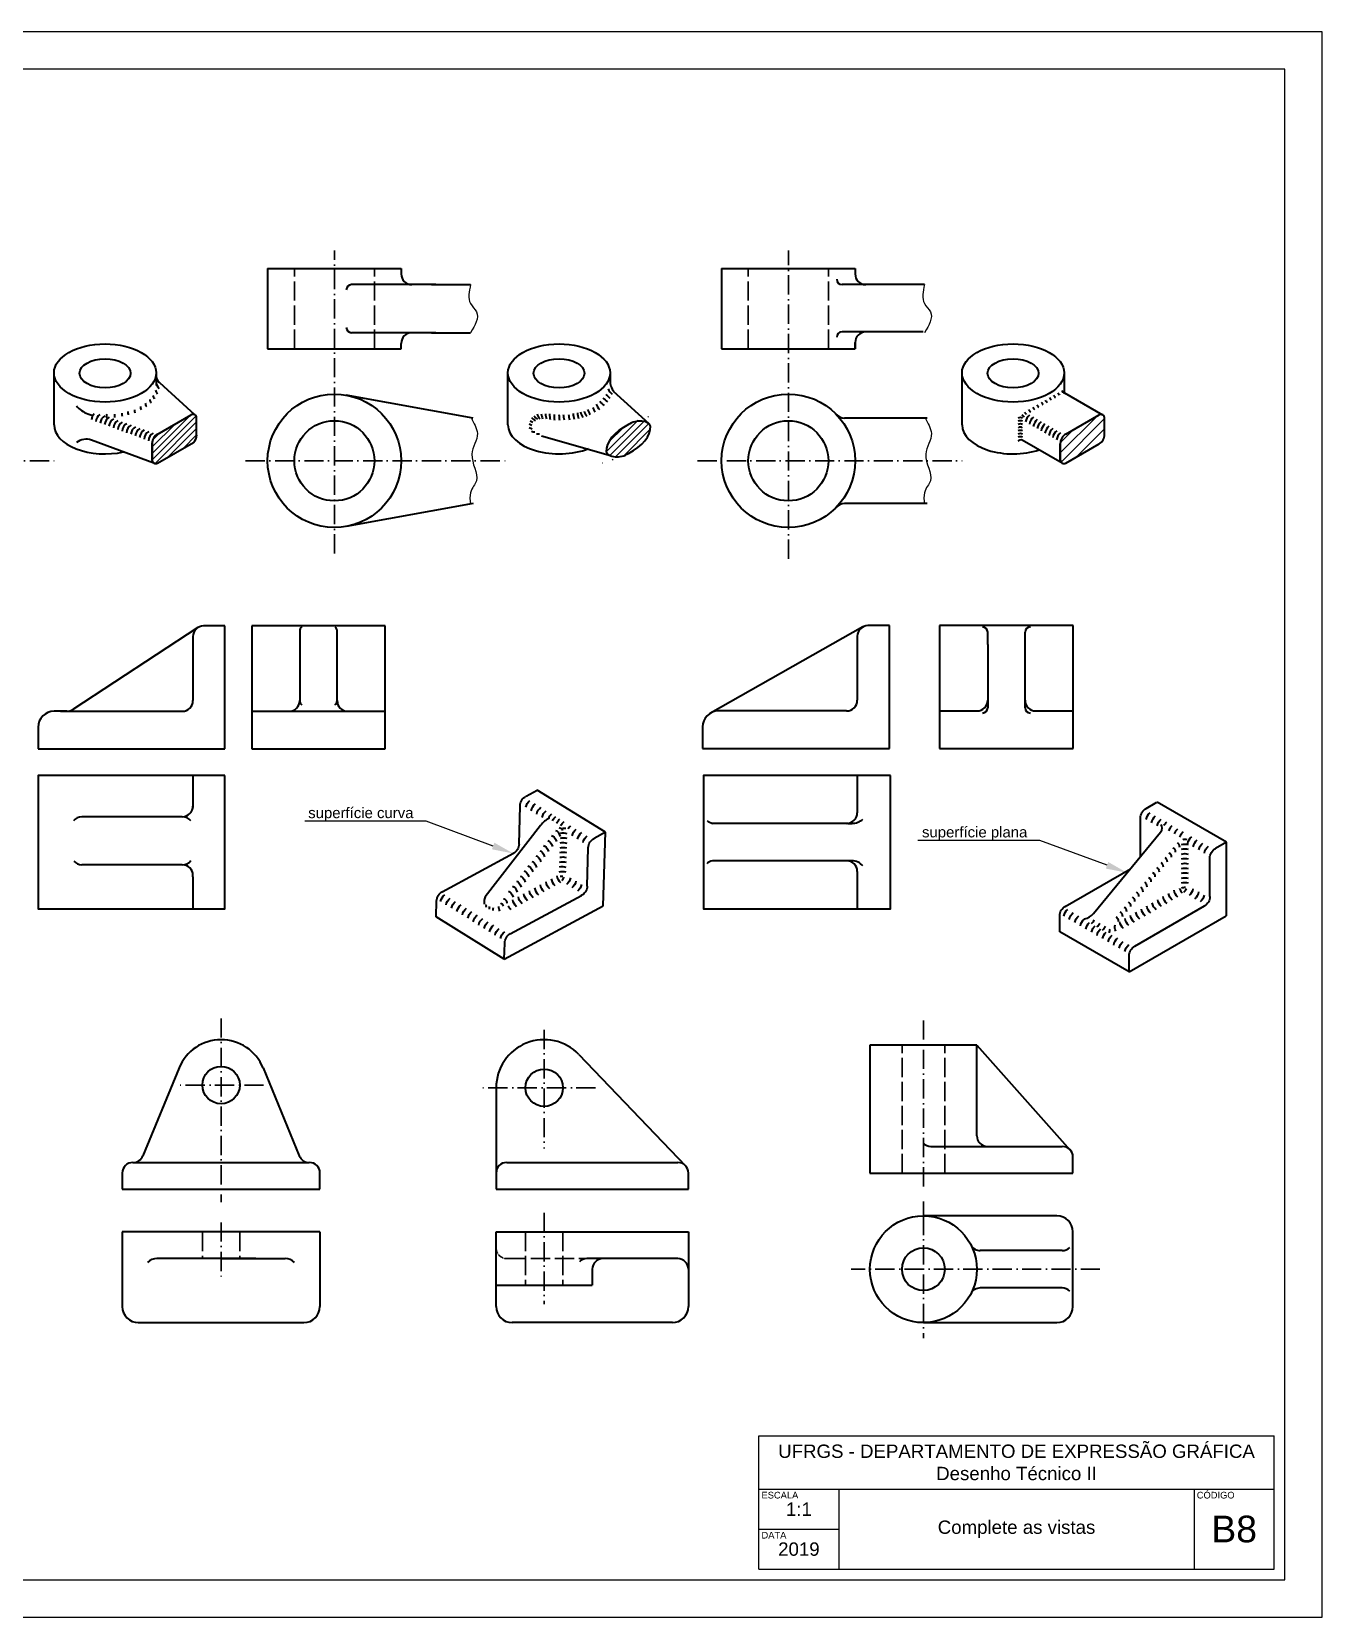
# Model space of a CAD drawing. Header units: millimetres. Extents: x -49 to 371, y 22 to 319.
# Drawn here: x 129.3 to 371, y 22.4 to 319.4 of the extents above; entities that cross this region are included whole.
import ezdxf
from ezdxf import colors
from ezdxf.entities.mleader import LeaderData, LeaderLine
from ezdxf.math import Vec2, Vec3

# ---------------------------------------------------------------- set-up
doc = ezdxf.new("R2010")
doc.units = ezdxf.units.MM
doc.header["$LTSCALE"] = 0.3
doc.linetypes.add('ACAD_ISO02W100', pattern=[15, 12, -3])
doc.linetypes.add('ACAD_ISO10W100', pattern=[18, 12, -3, 0, -3])
for name, color, linetype, lineweight in [('conc-terminal', 6, 'Continuous', 35), ('eixo', 5, 'ACAD_ISO10W100', 30), ('não visível', 10, 'ACAD_ISO02W100', 30), ('visivel', 7, 'Continuous', 35)]:
    doc.layers.add(name, color=color, linetype=linetype, lineweight=lineweight)
doc.layers.add('Folha-selo', color=94, linetype='Continuous')
doc.layers.add('hachuras', color=30, linetype='Continuous')

# ---------------------------------------------------------------- blocks, each defined once
blk = doc.blocks.new('perspectiva 2 folha b8')
at = {"layer": 'hachuras'}
h = blk.add_hatch(dxfattribs=at)
h.set_pattern_fill('ANSI31', color=256, scale=0.45, style=0)
edge = h.paths.add_edge_path()
edge.add_line((221.82, 155.37), (221.79, 155.37))
edge.add_ellipse((220.68, 155.37), major_axis=(1.11, 0.01), ratio=0.780065, start_angle=359.3671, end_angle=415.6576)
edge.add_ellipse((220.68, 155.37), major_axis=(1.11, 0.01), ratio=0.780065, start_angle=415.6576, end_angle=477.6766)
edge.add_line((220.15, 156.14), (209.54, 150))
edge.add_ellipse((210.42, 147.38), major_axis=(0, -2.82), ratio=0.875839, start_angle=560.9688, end_angle=623.924)
edge.add_line((207.97, 147.67), (207.97, 141.83))
edge.add_line((207.97, 141.83), (207.99, 141.82))
edge.add_ellipse((209.1, 141.82), major_axis=(-1.11, 0), ratio=0.780065, start_angle=359.3671, end_angle=360)
edge.add_ellipse((209.1, 141.82), major_axis=(-1.11, 0), ratio=0.780065, start_angle=360, end_angle=416.4052)
edge.add_ellipse((209.1, 141.82), major_axis=(-1.11, 0), ratio=0.780065, start_angle=416.4052, end_angle=477.7926)
edge.add_line((209.62, 141.05), (220.84, 147.53))
edge.add_ellipse((219.37, 149.79), major_axis=(0, 2.82), ratio=0.875839, start_angle=576.5612, end_angle=630.3418)
edge.add_line((221.83, 149.81), (221.82, 149.83))
edge.add_line((221.82, 149.83), (221.82, 155.37))
for p, q in [((177.32, 153.02), (177.32, 169.21)), ((209.16, 169.21), (209.16, 165.27)), ((221.3, 156.1), (209.16, 167.15)), ((187.89, 156.44), (189.42, 155.89)), ((209.54, 150), (220.15, 156.14)), ((221.79, 155.37), (221.82, 155.37)), ((221.82, 149.83), (221.82, 155.37)), ((221.82, 149.83), (221.83, 149.81)), ((208.48, 141.1), (189.03, 148.22)), ((207.97, 147.67), (207.97, 141.83)), ((207.97, 141.83), (207.97, 147.37)), ((209.62, 141.05), (220.84, 147.53)), ((207.97, 141.83), (207.99, 141.82))]:
    blk.add_line(p, q)
for centre, radius, start, end in [((212.16, 168.48), 3, 180, 227.6703), ((211.86, 164.71), 3, 196.1937, 221.8736), ((212.15, 166.58), 3, 180, 227.6703), ((190.81, 164.43), 8.5, 220.1192, 249.8999), ((207.28, 158.72), 3, 180, 200.1028), ((208.78, 160.13), 3, 185.8054, 208.3579), ((210.13, 161.51), 3, 191.7873, 212.593), ((211.06, 163.02), 3, 196.8749, 218.5515), ((200.61, 155.5), 6.9, 172.9191, 182.5079), ((203.05, 155.82), 6.9, 175.6194, 183.9734), ((205.36, 156.78), 6.9, 180.7313, 189.0818), ((203.36, 156.94), 3, 176.0091, 195.4857), ((205.38, 157.74), 3, 180, 197.9637), ((187.31, 143.52), 5, 69.8999, 126.8699)]:
    blk.add_arc(centre, radius, start, end)
for centre, major_axis in [((193.24, 169.21), (-15.92, 0)), ((193.24, 169.1), (-7.96, 0))]:
    blk.add_ellipse(centre, major_axis=major_axis, ratio=0.570161)
for centre, major_axis, ratio, start_param, end_param in [((191.46, 154.31), (0, -2.82), 0.875839, 10.157581, 10.902278), ((192.83, 153.81), (0, -2.82), 0.875839, 9.954875, 10.902697), ((194.2, 153.31), (0, -2.82), 0.875839, 9.868573, 10.903116), ((195.56, 152.81), (0, -2.82), 0.875839, 9.865391, 10.903535), ((196.93, 152.31), (0, -2.82), 0.875839, 9.862197, 10.903954), ((198.3, 151.81), (0, -2.82), 0.875839, 9.858993, 10.904373), ((199.66, 151.31), (0, -2.82), 0.875839, 9.855777, 10.904792), ((220.68, 155.37), (1.11, 0.01), 0.780065, 6.272139, 8.33703), ((193.24, 153.02), (-15.92, 0), 0.570161, 0, 1.94236), ((201.03, 150.81), (0, -2.82), 0.875839, 9.85255, 10.905211), ((202.39, 150.31), (0, -2.82), 0.875839, 9.849311, 10.90563), ((203.76, 149.81), (0, -2.82), 0.875839, 9.84606, 10.90605), ((205.13, 149.31), (0, -2.82), 0.875839, 9.842798, 10.906469), ((206.49, 148.81), (0, -2.82), 0.875839, 9.839523, 10.906888), ((207.86, 148.31), (0, -2.82), 0.875839, 9.836237, 10.907308), ((209.23, 147.81), (0, -2.82), 0.875839, 9.832937, 10.907727), ((210.42, 147.38), (0, -2.82), 0.875839, 9.790752, 10.889529), ((219.37, 149.79), (0, 2.82), 0.875839, 10.062892, 11.00154), ((209.1, 141.82), (-1.11, 0), 0.780065, 6.272139, 8.339054)]:
    blk.add_ellipse(centre, major_axis=major_axis, ratio=ratio, start_param=start_param, end_param=end_param)
blk = doc.blocks.new('perspectiva 3 folha b8')
at = {"layer": 'hachuras'}
h = blk.add_hatch(dxfattribs=at)
h.set_pattern_fill('ANSI31', color=256, scale=0.5, style=0)
h.set_pattern_definition([(45, (-150, 0), (-1.122532, 1.122532), [])])
edge = h.paths.add_edge_path()
edge.add_ellipse((86.32, 144.6), major_axis=(-28.35, 0), ratio=0.458046, start_angle=319.0816, end_angle=360)
edge.add_ellipse((62.15, 145.7), major_axis=(4.22, 0.98), ratio=0.596715, start_angle=182.8013, end_angle=302.0859)
edge.add_ellipse((43.47, 152.6), major_axis=(28.35, 0), ratio=0.458046, start_angle=319.0816, end_angle=360)
edge.add_ellipse((67.63, 151.49), major_axis=(4.22, 0.98), ratio=0.596715, start_angle=2.8013, end_angle=122.0859)
for p, q in [((27.32, 153.02), (27.32, 169.21)), ((59.16, 169.21), (59.16, 166.9)), ((71.37, 153.31), (60.29, 163.4)), ((59.31, 143.34), (37.82, 149.48))]:
    blk.add_line(p, q)
for centre, radius, start, end in [((63.63, 166.85), 5.72, 207.0909, 228.8363), ((64.9, 166.79), 5.72, 178.9952, 216.2871), ((59.07, 160.56), 5.72, 201.7016, 217.894), ((60.14, 161.59), 5.72, 201.2254, 222.1506), ((60.46, 163.87), 5.72, 217.664, 236.7811), ((61.39, 165.06), 5.72, 219.239, 237.688), ((62.61, 165.87), 5.72, 214.9815, 232.5199), ((37.28, 159.11), 5.72, 237.5705, 247.4099), ((38.68, 159.33), 5.72, 225.2578, 240.4369), ((39.76, 159.48), 5.72, 220.2578, 235.4369), ((41.78, 158.34), 5.72, 199.8381, 217.2007), ((43.41, 156.98), 5.72, 184.9558, 201.5496), ((44.68, 156.95), 5.72, 184.9558, 201.5496), ((52.41, 156.52), 12.11, 180.5655, 188.8237), ((53.79, 156.35), 12.11, 180.5655, 188.8237), ((55.34, 156.32), 12.11, 180.5655, 188.8237), ((50.3, 156.38), 5.72, 181.5399, 198.2521), ((51.96, 156.41), 5.72, 181.5399, 198.2521), ((53.35, 156.76), 5.72, 182.1513, 200.2604), ((54.7, 156.97), 5.72, 182.1513, 200.2604), ((55.54, 158.28), 5.72, 192.5428, 211.8084), ((56.44, 159.19), 5.72, 200.0013, 217.2355), ((57.54, 159.71), 5.72, 200.0013, 217.2355), ((36.52, 158.37), 5.72, 242.5705, 252.4099), ((36.6, 157.26), 5.72, 242.5705, 252.4099), ((36.4, 156.46), 5.72, 252.5705, 262.4099), ((36.95, 155.91), 5.72, 262.5705, 272.4099)]:
    blk.add_arc(centre, radius, start, end)
for centre, major_axis in [((43.24, 169.21), (-15.92, 0)), ((43.24, 169.1), (-7.96, 0))]:
    blk.add_ellipse(centre, major_axis=major_axis, ratio=0.570161)
for centre, major_axis, ratio, start_param, end_param in [((67.63, 151.49), (4.22, 0.98), 0.596715, 0.048891, 2.130801), ((43.24, 153.02), (-15.92, 0), 0.570161, 0, 2.184466), ((86.32, 144.6), (-28.35, 0), 0.458046, 5.569024, 6.283185), ((43.47, 152.6), (28.35, 0), 0.458046, 5.569024, 6.283185), ((62.15, 145.7), (4.22, 0.98), 0.596715, 3.190484, 5.272393)]:
    blk.add_ellipse(centre, major_axis=major_axis, ratio=ratio, start_param=start_param, end_param=end_param)
blk = doc.blocks.new('perspectiva 4 folha b8')
at = {"layer": 'hachuras'}
h = blk.add_hatch(dxfattribs=at)
h.set_pattern_fill('ANSI31', color=256, scale=0.7, style=0)
h.set_pattern_definition([(45, (-100, 0), (-1.571545, 1.571545), [])])
edge = h.paths.add_edge_path()
edge.add_ellipse((118.57, 150.1), major_axis=(-0.19, -3.4), ratio=0.955126, start_angle=31.1115, end_angle=92.982)
edge.add_line((121.82, 150.1), (121.82, 155.08))
edge.add_ellipse((120.67, 155.07), major_axis=(-0.44, 1.1), ratio=0.96566, start_angle=249.5698, end_angle=306.9163)
edge.add_line((121.26, 156.07), (121.18, 156.12))
edge.add_ellipse((120.67, 155.07), major_axis=(-0.44, 1.1), ratio=0.96566, start_angle=311.6746, end_angle=368.0193)
edge.add_line((120.09, 156.1), (109.7, 150.1))
edge.add_ellipse((111.22, 147.1), major_axis=(0.19, 3.4), ratio=0.955126, start_angle=31.1115, end_angle=92.982)
edge.add_line((107.97, 147.1), (107.97, 142.1))
edge.add_ellipse((109.12, 142.1), major_axis=(0.17, 1.15), ratio=0.989699, start_angle=98.1451, end_angle=217.1619)
edge.add_line((109.67, 141.08), (109.7, 141.1))
edge.add_line((109.7, 141.1), (120.09, 147.1))
for p, q in [((77.32, 153.02), (77.32, 169.21)), ((109.16, 169.21), (109.16, 163.05)), ((121.26, 156.07), (109.37, 162.93)), ((109.7, 150.1), (120.09, 156.1)), ((121.82, 149.92), (121.82, 155.1)), ((121.82, 149.92), (121.82, 150.1)), ((108.54, 141.09), (96.09, 148.28)), ((107.97, 142.1), (107.97, 147.1)), ((107.97, 147.1), (107.97, 142.1)), ((109.67, 141.08), (120.09, 147.1)), ((109.67, 141.08), (109.7, 141.1))]:
    blk.add_line(p, q)
for centre, major_axis in [((93.24, 169.21), (-15.92, 0)), ((93.24, 169.1), (-7.96, 0))]:
    blk.add_ellipse(centre, major_axis=major_axis, ratio=0.570161)
for centre, major_axis, ratio, start_param, end_param in [((111.25, 165.49), (2.57, 2.11), 0.624805, 2.934433, 3.532262), ((102.15, 160.24), (0, -3.38), 0.96031, 5.25058, 5.532082), ((103.45, 160.99), (0, -3.38), 0.96031, 5.25058, 5.532082), ((104.83, 161.79), (0, -3.38), 0.96031, 5.25058, 5.532082), ((106.05, 162.49), (0, -3.38), 0.96031, 5.25058, 5.532082), ((107.35, 163.24), (0, -3.38), 0.96031, 5.25058, 5.532082), ((108.65, 163.99), (0, -3.38), 0.96031, 5.25058, 5.532082), ((109.95, 164.74), (0, -3.38), 0.96031, 5.25058, 5.532082), ((95.52, 151.52), (0, -3.77), 0.629635, 2.842128, 3.441058), ((95.52, 150.52), (0, -3.77), 0.629635, 2.842128, 3.441058), ((98.43, 158.38), (0.59, -3.33), 0.96031, 5.25058, 5.532082), ((99.55, 158.74), (0, -3.38), 0.96031, 5.25058, 5.532082), ((100.35, 153.39), (0.19, 3.4), 0.955126, 0.711514, 1.464466), ((100.85, 159.49), (0, -3.38), 0.96031, 5.25058, 5.532082), ((101.56, 152.69), (0.19, 3.4), 0.955126, 0.711514, 1.464466), ((102.77, 151.99), (0.19, 3.4), 0.955126, 0.711514, 1.464466), ((103.98, 151.29), (0.19, 3.4), 0.955126, 0.711514, 1.464466), ((120.67, 155.07), (-0.44, 1.1), 0.96566, 4.345822, 6.423149), ((93.24, 153.02), (-15.92, 0), 0.570161, 0, 2.108025), ((95.49, 148.52), (0, -3.77), 0.629635, 2.842128, 3.441058), ((95.49, 147.52), (0, -3.77), 0.629635, 2.842128, 3.441058), ((95.52, 149.52), (0, -3.77), 0.629635, 2.842128, 3.441058), ((95.52, 146.52), (0, -3.77), 0.629635, 2.842128, 3.441058), ((95.52, 145.52), (0, -3.77), 0.629635, 2.842128, 3.441058), ((105.17, 150.6), (0.19, 3.4), 0.955126, 0.711514, 1.464466), ((106.41, 149.89), (0.19, 3.4), 0.955126, 0.711514, 1.464466), ((107.62, 149.19), (0.19, 3.4), 0.955126, 0.711514, 1.464466), ((108.83, 148.49), (0.19, 3.4), 0.955126, 0.711514, 1.464466), ((110.02, 147.8), (0.19, 3.4), 0.955126, 0.711514, 1.464466), ((111.22, 147.1), (0.19, 3.4), 0.955126, 0.542999, 1.622842), ((118.57, 150.1), (-0.19, -3.4), 0.955126, 0.542999, 1.622842), ((96.35, 144.62), (0.98, -3.64), 0.629635, 2.842128, 3.441058), ((109.12, 142.1), (0.17, 1.15), 0.989699, 1.712954, 3.817375)]:
    blk.add_ellipse(centre, major_axis=major_axis, ratio=ratio, start_param=start_param, end_param=end_param)

msp = doc.modelspace()

# ---------------------------------------------------------------- linework, layer by layer
at = {"layer": 'conc-terminal'}
for centre, radius, start, end in [((200.5, 274), 2, 180, 270), ((189.22, 271), 1, 90, 180), ((189.22, 264), 1, 180, 270), ((200.5, 261), 2, 90, 180), ((285.91, 206.14), 2, 90, 180), ((180.51, 207.08), 1, 126.8813, 180), ((185.51, 207.08), 1, 0, 50.6265), ((307.32, 206.88), 1, 0, 90), ((316.32, 206.88), 1, 90, 180), ((177.51, 194.08), 2, 270, 360), ((180.51, 194.08), 1, 180, 230.6265), ((185.51, 194.08), 1, 306.8813, 0), ((188.51, 194.08), 2, 180, 270), ((281.91, 194.14), 2, 270, 0), ((306.32, 194.14), 2, 270, 0), ((317.32, 194.14), 2, 180, 270), ((257.91, 189.14), 3, 90, 180), ((307.32, 192.75), 1, 270, 0), ((138.7, 170.33), 2, 90, 141.3204), ((157.51, 174.33), 2, 270, 0), ((157.51, 170.33), 2, 37.17, 90), ((281.91, 173.08), 2, 270, 0), ((257.25, 173.03), 2.01, 223.6529, 256.9668), ((282.83, 174.36), 3.28, 271.6493, 310.2271), ((138.71, 165.33), 2, 220.2796, 270), ((157.51, 165.33), 2, 270, 322.6696), ((256.98, 162.58), 1.51, 97.0043, 141.6145), ((281.91, 162.08), 2, 0, 90), ((282.8, 161.09), 2.99, 43.4165, 87.6472), ((157.51, 161.33), 2, 0, 90)]:
    msp.add_arc(centre, radius, start, end, dxfattribs=at)
at = {"layer": 'conc-terminal', "color": 6}
msp.add_arc((316.32, 192.75), 1, 180, 270, dxfattribs=at)
at = {"layer": 'eixo'}
for p, q in [((186, 221.65), (186, 278.42)), ((271, 220.66), (271, 278.42)), ((79.47, 239), (133.53, 239)), ((169.38, 239), (218.53, 239)), ((253.99, 239), (303.53, 239)), ((164.78, 134.55), (164.78, 100.14)), ((296.28, 103.08), (296.28, 134.5)), ((225.28, 132.4), (225.28, 110.2)), ((172.74, 122.07), (156.61, 122.07)), ((234.89, 121.57), (213.1, 121.57)), ((225.28, 98.13), (225.28, 81.03)), ((296.28, 97.57), (296.28, 100.28)), ((164.78, 96.34), (164.78, 85.61)), ((296.28, 97.57), (296.28, 74.63)), ((329.35, 87.57), (282.76, 87.57))]:
    msp.add_line(p, q, dxfattribs=at)
at = {"layer": 'Folha-selo'}
for p, q in [((370.97, 319.38), (-49.03, 319.38)), ((370.97, 22.38), (370.97, 319.38)), ((363.97, 312.38), (-24.03, 312.38)), ((363.97, 29.38), (363.97, 312.38)), ((265.47, 56.38), (361.97, 56.38)), ((265.47, 31.38), (265.47, 56.38)), ((361.97, 31.38), (361.97, 56.38)), ((265.47, 46.38), (361.97, 46.38)), ((280.47, 46.38), (280.47, 31.38)), ((346.97, 46.38), (346.97, 31.38)), ((265.47, 38.88), (280.47, 38.88)), ((265.47, 31.38), (361.97, 31.38)), ((-24.03, 29.38), (363.97, 29.38)), ((-49.03, 22.38), (370.97, 22.38))]:
    msp.add_line(p, q, dxfattribs=at)
at = {"layer": 'não visível'}
for p, q in [((178.5, 260), (178.5, 275)), ((193.5, 260), (193.5, 275)), ((263.5, 260), (263.5, 275)), ((278.5, 260), (278.5, 275)), ((292.28, 105.57), (292.28, 129.57)), ((300.28, 105.57), (300.28, 129.57)), ((161.28, 94.57), (161.28, 89.57)), ((168.28, 94.57), (168.28, 89.57)), ((221.78, 94.57), (221.78, 84.57)), ((228.78, 94.57), (228.78, 84.57)), ((218.28, 89.57), (233.28, 89.57))]:
    msp.add_line(p, q, dxfattribs=at)
at = {"layer": 'não visível', "ltscale": 0.3}
msp.add_arc((218.28, 91.57), 2, 180, 270, dxfattribs=at)
at = {"layer": 'visivel'}
for p, q in [((173.5, 275), (198.5, 275)), ((173.5, 275), (173.5, 260)), ((198.5, 275), (198.5, 274)), ((258.5, 275), (283.5, 275)), ((258.5, 275), (258.5, 260)), ((283.5, 275), (283.5, 274)), ((205, 272), (189.22, 272)), ((198.5, 272), (198.5, 272)), ((204.16, 272), (211.5, 272)), ((285.5, 272), (281.05, 272)), ((287.93, 272), (285.5, 272)), ((296.5, 272), (287.93, 272)), ((205, 263), (189.22, 263)), ((198.5, 263), (198.5, 263)), ((204.16, 263), (211.5, 263)), ((286.74, 263.15), (281.05, 263.15)), ((287.99, 263.15), (285.5, 263.15)), ((296.26, 263.15), (287.99, 263.15)), ((173.5, 260), (198.5, 260)), ((198.5, 260), (198.5, 261)), ((258.5, 260), (283.5, 260)), ((283.5, 260), (283.5, 261.15)), ((283.5, 261.15), (283.5, 260)), ((212, 247), (188.22, 251.3)), ((297, 247), (281.5, 247)), ((212, 231), (188.22, 226.7)), ((297, 231), (281.5, 231)), ((165.51, 208.08), (161.51, 208.08)), ((165.51, 185.08), (165.51, 208.08)), ((170.51, 208.08), (170.51, 185.08)), ((195.51, 208.08), (170.51, 208.08)), ((195.51, 185.08), (195.51, 208.08)), ((289.91, 208.14), (285.91, 208.14)), ((289.91, 185.14), (289.91, 208.14)), ((299.32, 208.14), (299.32, 185.14)), ((324.32, 208.14), (299.32, 208.14)), ((324.32, 185.14), (324.32, 208.14)), ((160.41, 207.75), (137.01, 192.41)), ((159.51, 206.08), (159.51, 194.08)), ((179.51, 207.08), (179.51, 194.08)), ((186.51, 194.08), (186.51, 207.08)), ((284.92, 207.88), (256.44, 191.75)), ((283.91, 206.14), (283.91, 194.14)), ((308.32, 204.57), (308.32, 206.88)), ((315.32, 204.57), (315.32, 206.88)), ((308.32, 204.57), (308.32, 194.14)), ((315.32, 192.75), (315.32, 204.57)), ((308.32, 194.14), (308.32, 193.14)), ((308.32, 193.14), (308.32, 192.75)), ((135.91, 192.08), (133.51, 192.08)), ((134.71, 192.08), (157.51, 192.08)), ((170.51, 192.08), (195.51, 192.08)), ((281.91, 192.14), (257.91, 192.14)), ((299.32, 192.14), (306.32, 192.14)), ((315.32, 192.14), (315.33, 192.14)), ((317.32, 192.14), (324.32, 192.14)), ((130.51, 189.08), (130.51, 185.08)), ((254.91, 189.14), (254.91, 185.14)), ((130.51, 185.08), (165.51, 185.08)), ((170.51, 185.08), (195.51, 185.08)), ((254.91, 185.14), (289.91, 185.14)), ((299.32, 185.14), (324.32, 185.14)), ((159.51, 180.08), (159.51, 174.08)), ((283.91, 180.08), (283.91, 173.08)), ((221.88, 176.16), (223.97, 177.3)), ((236.75, 169.41), (223.97, 177.3)), ((157.51, 172.33), (138.7, 172.33)), ((220.57, 167.22), (220.79, 174.39)), ((337.97, 173.88), (340.02, 175.07)), ((353.03, 167.57), (340.04, 175.07)), ((224.58, 170.69), (214.25, 157.31)), ((236.75, 169.41), (234.64, 168.27)), ((236.32, 155.62), (236.75, 169.41)), ((282.14, 171.08), (256.79, 171.08)), ((282.14, 171.08), (282.92, 171.08)), ((328.13, 154.21), (340.7, 169.47)), ((336.93, 164.89), (336.93, 172.07)), ((342.4, 170.11), (342.17, 169.71)), ((343.44, 169.51), (343.21, 169.11)), ((233.33, 159.33), (233.54, 166.5)), ((344.48, 168.91), (344.25, 168.51)), ((353.03, 167.57), (350.96, 166.37)), ((353.01, 153.77), (353.01, 167.57)), ((206.16, 158.29), (219.54, 165.49)), ((282.92, 164.08), (256.79, 164.08)), ((349.92, 157.39), (349.92, 164.57)), ((157.51, 163.33), (138.71, 163.33)), ((159.51, 161.08), (159.51, 161.33)), ((159.51, 161.08), (159.51, 155.08)), ((283.91, 162.08), (283.91, 155.08)), ((322.8, 155.53), (335.04, 162.6)), ((218.92, 150.4), (232.24, 157.56)), ((205.04, 153.56), (205.13, 156.56)), ((217.8, 145.67), (236.3, 155.62)), ((335.85, 148.07), (348.94, 155.63)), ((348.94, 155.63), (348.88, 155.59)), ((217.8, 145.67), (205.04, 153.56)), ((321.82, 150.77), (321.82, 153.77)), ((334.81, 143.27), (352.99, 153.77)), ((217.8, 145.67), (217.89, 148.67)), ((217.8, 145.67), (217.89, 148.67)), ((334.81, 143.27), (321.82, 150.77)), ((334.81, 143.27), (334.81, 146.27)), ((334.81, 143.27), (334.81, 146.27)), ((231.78, 127.8), (251.72, 106.96)), ((306.28, 129.57), (286.28, 129.57)), ((286.28, 129.57), (286.28, 105.57)), ((306.28, 112.57), (306.28, 129.57)), ((306.28, 129.57), (323.77, 109.9)), ((156.92, 125.31), (150.13, 108.81)), ((172.64, 125.31), (179.43, 108.81)), ((216.28, 121.57), (216.28, 102.57)), ((297.69, 110.57), (322.28, 110.57)), ((148.28, 107.57), (181.28, 107.57)), ((218.28, 107.57), (250.28, 107.57)), ((324.28, 105.57), (324.28, 108.57)), ((146.28, 105.57), (146.28, 102.57)), ((183.28, 102.57), (183.28, 105.57)), ((252.28, 102.57), (252.28, 105.57)), ((286.28, 105.57), (324.28, 105.57)), ((146.28, 102.57), (183.28, 102.57)), ((216.28, 102.57), (252.28, 102.57)), ((321.28, 97.57), (296.28, 97.57)), ((146.28, 94.57), (146.28, 80.57)), ((183.28, 94.57), (146.28, 94.57)), ((183.28, 94.57), (183.28, 80.57)), ((216.28, 94.57), (252.28, 94.57)), ((216.28, 80.57), (216.28, 94.57)), ((252.28, 94.57), (252.28, 80.57)), ((324.28, 80.57), (324.28, 94.57)), ((164.78, 89.57), (152.78, 89.57)), ((171.28, 89.57), (158.28, 89.57)), ((164.78, 89.57), (176.78, 89.57)), ((250.28, 89.57), (233.28, 89.57)), ((322.28, 91.07), (306.94, 91.07)), ((234.28, 87.57), (234.28, 84.57)), ((216.28, 84.57), (234.28, 84.57)), ((322.28, 84.07), (306.94, 84.07)), ((149.28, 77.57), (180.28, 77.57)), ((249.28, 77.57), (219.28, 77.57)), ((296.28, 77.57), (321.28, 77.57))]:
    msp.add_line(p, q, dxfattribs=at)
for points in [[(165.51, 180.08), (130.51, 180.08), (130.51, 155.08), (165.51, 155.08)], [(290.14, 180.08), (255.14, 180.08), (255.14, 155.08), (290.14, 155.08)]]:
    msp.add_lwpolyline(points, close=True, dxfattribs=at)
for centre, radius in [((186, 239), 12.5), ((271, 239), 12.5), ((186, 239), 7.5), ((271, 239), 7.5), ((164.78, 122.07), 3.5), ((225.28, 121.57), 3.5), ((296.28, 87.57), 10), ((296.28, 87.57), 4)]:
    msp.add_circle(centre, radius, dxfattribs=at)
for centre, radius, start, end in [((285.5, 274), 2, 180, 270), ((281.05, 273), 1, 180, 270), ((281.05, 262.15), 1, 90, 180), ((285.5, 261.15), 2, 90, 180), ((281.5, 249), 2, 223.6028, 270), ((281.5, 229), 2, 90, 136.3972), ((161.51, 206.08), 2, 90, 180), ((157.51, 194.08), 2, 270, 0), ((133.51, 189.08), 3, 90, 180), ((135.91, 194.08), 2, 270, 303.2514), ((228.38, 167.76), 4.8, 115.9094, 142.3331), ((339.78, 170.23), 1.2, 320.5113, 33.6615), ((216.46, 156.25), 2.45, 154.4195, 187.0576), ((217.78, 156.09), 0.6, 8.6077, 27.2347), ((325.81, 156.12), 3, 282.6318, 320.5113), ((326.26, 154), 2.25, 311.1328, 333.8924), ((327.3, 153.4), 2.25, 311.1328, 333.8924), ((328.34, 152.8), 2.25, 311.1328, 333.8924), ((333.33, 150.61), 2.25, 162.1791, 181.4131), ((164.78, 122.07), 8.5, 22.3731, 157.6269), ((225.28, 121.57), 9, 43.7399, 180), ((297.69, 112.57), 2, 225, 270), ((308.28, 112.57), 2, 180, 270), ((322.28, 108.57), 2, 0, 90), ((148.28, 105.57), 2, 90, 180), ((148.28, 109.57), 2, 270, 337.6269), ((181.28, 109.57), 2, 202.3731, 270), ((181.28, 105.57), 2, 0, 90), ((218.28, 105.57), 2, 90, 180), ((250.28, 105.57), 2, 0, 90), ((321.28, 94.57), 3, 0, 90), ((306.94, 93.07), 2, 207.2796, 270), ((152.78, 87.07), 2.5, 90, 135), ((176.78, 87.07), 2.5, 45, 90), ((233.28, 87.57), 2, 90, 135), ((236.28, 87.57), 2, 90, 180), ((250.28, 87.57), 2, 0, 90), ((322.28, 93.07), 2, 270, 315), ((306.94, 82.07), 2, 90, 152.7204), ((322.28, 82.07), 2, 45, 90), ((149.28, 80.57), 3, 180, 270), ((180.28, 80.57), 3, 270, 0), ((219.28, 80.57), 3, 180, 270), ((249.28, 80.57), 3, 270, 0), ((321.28, 80.57), 3, 270, 0)]:
    msp.add_arc(centre, radius, start, end, dxfattribs=at)
at = {"layer": 'visivel', "extrusion": (0, 0, -1)}
for centre, major_axis, ratio, start_param, end_param in [((222.73, 174.33), (0.09, 2.04), 0.957312, 4.699732, 5.78341), ((223.76, 173.7), (0.09, 2.04), 0.957312, 4.863895, 5.614198), ((224.78, 173.07), (0.09, 2.04), 0.957312, 4.864838, 5.614198), ((225.8, 172.44), (0.09, 2.04), 0.957312, 4.865782, 5.614198), ((226.82, 171.81), (0.09, 2.04), 0.957312, 4.866725, 5.614198), ((227.84, 171.18), (0.09, 2.04), 0.957312, 5.111145, 5.614198), ((228.6, 170.71), (0.09, 2.04), 0.957312, 5.111145, 5.614198), ((338.88, 172.07), (0.13, 2.05), 0.948012, 4.651934, 5.729985), ((339.92, 171.47), (0.03, 2.04), 0.957312, 4.863895, 5.614198), ((340.95, 170.87), (0.03, 2.04), 0.957312, 4.864838, 5.614198), ((227.26, 165.24), (-0.14, -4.5), 0.314561, 3.141593, 3.852417), ((229.37, 170.23), (0.09, 2.04), 0.957312, 5.111145, 5.614198), ((227.92, 165.81), (-0.14, -4.5), 0.314561, 3.141593, 3.626998), ((228.91, 168.45), (1.45, -0.04), 0.584241, 4.279879, 5.144899), ((230.14, 169.76), (0.09, 2.04), 0.957312, 5.111145, 5.614198), ((228.94, 169.35), (1.45, -0.04), 0.584241, 4.529941, 4.963082), ((231.41, 168.97), (0.09, 2.04), 0.957312, 5.223518, 5.614198), ((232.43, 168.34), (0.09, 2.04), 0.957312, 4.871906, 5.614198), ((233.45, 167.71), (0.09, 2.04), 0.957312, 4.872847, 5.614198), ((341.99, 170.27), (0.03, 2.04), 0.957312, 4.865782, 5.614198), ((343.03, 169.67), (0.03, 2.04), 0.957312, 5.233571, 5.614198), ((344.07, 169.07), (0.03, 2.04), 0.957312, 5.236243, 5.614198), ((345.11, 168.47), (0.03, 2.04), 0.957312, 5.236243, 5.614198), ((346.15, 167.87), (0.03, 2.04), 0.957312, 5.236243, 5.614198), ((218.62, 167.28), (0.07, 2.03), 0.957732, 1.566913, 2.651395), ((225.03, 162.42), (-0.14, -4.5), 0.314561, 3.141593, 3.852417), ((225.8, 163.35), (-0.14, -4.5), 0.314561, 3.141593, 3.852417), ((226.53, 164.3), (-0.14, -4.5), 0.314561, 3.141593, 3.852417), ((228.83, 165.75), (1.45, -0.04), 0.584241, 4.279879, 5.144899), ((228.86, 166.65), (1.45, -0.04), 0.584241, 4.279879, 5.144899), ((228.89, 167.55), (1.45, -0.04), 0.584241, 4.279879, 5.144899), ((234.47, 167.08), (0.09, 2.04), 0.957312, 4.873788, 5.614198), ((235.49, 166.45), (0.09, 2.04), 0.957312, 4.699732, 5.78341), ((342.08, 164.69), (-1.04, -1.79), 0.500422, 3.025572, 3.853456), ((342.84, 165.61), (-1.04, -1.79), 0.500422, 3.025572, 3.853456), ((345.23, 166.37), (1.45, 0), 0.584241, 4.279879, 5.144899), ((345.23, 165.47), (1.45, 0), 0.584241, 4.279879, 5.144899), ((345.23, 167.27), (1.45, 0), 0.584241, 4.453972, 4.95888), ((347.71, 166.97), (0.03, 2.04), 0.957312, 4.870965, 5.614198), ((348.75, 166.37), (0.03, 2.04), 0.957312, 4.871906, 5.614198), ((349.79, 165.77), (0.03, 2.04), 0.957312, 4.872847, 5.614198), ((350.83, 165.17), (0.03, 2.04), 0.957312, 4.873788, 5.614198), ((351.87, 164.57), (0.03, 2.04), 0.957312, 4.699732, 5.78341), ((222.8, 159.47), (-0.14, -4.5), 0.314561, 3.141593, 3.852417), ((223.6, 160.5), (-0.14, -4.5), 0.314561, 3.141593, 3.852417), ((224.3, 161.47), (-0.14, -4.5), 0.314561, 3.141593, 3.852417), ((228.75, 163.05), (1.45, -0.04), 0.584241, 4.279879, 5.144899), ((228.78, 163.95), (1.45, -0.04), 0.584241, 4.279879, 5.144899), ((228.81, 164.85), (1.45, -0.04), 0.584241, 4.279879, 5.144899), ((339.79, 161.91), (-1.04, -1.79), 0.500422, 3.025572, 3.853456), ((340.55, 162.84), (-1.04, -1.79), 0.500422, 3.025572, 3.853456), ((341.32, 163.76), (-1.04, -1.79), 0.500422, 3.025572, 3.853456), ((345.23, 164.57), (1.45, 0), 0.584241, 4.279879, 5.144899), ((345.23, 163.67), (1.45, 0), 0.584241, 4.279879, 5.144899), ((345.23, 162.77), (1.45, 0), 0.584241, 4.279879, 5.144899), ((220.66, 156.7), (-0.14, -4.5), 0.314561, 3.141593, 3.852417), ((221.37, 157.67), (-0.14, -4.5), 0.314561, 3.141593, 3.852417), ((222.1, 158.62), (-0.14, -4.5), 0.314561, 3.141593, 3.852417), ((228.6, 160.97), (0.14, 2.03), 0.959432, 3.756699, 4.510715), ((229.64, 161.54), (0.14, 2.03), 0.959432, 3.756699, 4.510715), ((228.7, 161.25), (1.45, -0.04), 0.584241, 4.279879, 5.144899), ((228.73, 162.15), (1.45, -0.04), 0.584241, 4.279879, 5.144899), ((228.67, 160.35), (1.45, -0.04), 0.584241, 4.40886, 4.775544), ((227.27, 161.9), (0.07, 2.03), 0.957732, 2.01187, 2.392156), ((228.29, 161.27), (0.07, 2.03), 0.957732, 1.728829, 2.476715), ((337.5, 159.13), (-1.04, -1.79), 0.500422, 3.025572, 3.853456), ((338.26, 160.06), (-1.04, -1.79), 0.500422, 3.025572, 3.853456), ((339.03, 160.98), (-1.04, -1.79), 0.500422, 3.025572, 3.853456), ((345.23, 161.87), (1.45, 0), 0.584241, 4.279879, 5.144899), ((345.23, 160.97), (1.45, 0), 0.584241, 4.279879, 5.144899), ((345.23, 160.07), (1.45, 0), 0.584241, 4.279879, 5.144899), ((207.08, 156.5), (0.09, 2.04), 0.957312, 4.699732, 5.78341), ((207.8, 156.05), (0.09, 2.04), 0.957312, 4.874288, 5.614198), ((218.43, 153.87), (-0.14, -4.5), 0.314561, 3.141593, 3.852417), ((219.2, 154.8), (-0.14, -4.5), 0.314561, 3.141593, 3.852417), ((219.93, 155.75), (-0.14, -4.5), 0.314561, 3.141593, 3.852417), ((223.41, 158.18), (0.14, 2.03), 0.959432, 3.756699, 4.510715), ((224.45, 158.74), (0.14, 2.03), 0.959432, 3.756699, 4.510715), ((225.49, 159.29), (0.14, 2.03), 0.959432, 3.756699, 4.510715), ((226.52, 159.85), (0.14, 2.03), 0.959432, 3.756699, 4.510715), ((227.56, 160.41), (0.14, 2.03), 0.959432, 3.756699, 4.510715), ((229.31, 160.64), (0.07, 2.03), 0.957732, 1.726392, 2.474213), ((230.34, 160.01), (0.07, 2.03), 0.957732, 1.723952, 2.471714), ((231.38, 159.39), (0.07, 2.03), 0.957732, 1.566913, 2.651395), ((335.21, 156.35), (-1.04, -1.79), 0.500422, 3.025572, 3.853456), ((335.98, 157.28), (-1.04, -1.79), 0.500422, 3.025572, 3.853456), ((336.74, 158.21), (-1.04, -1.79), 0.500422, 3.025572, 3.853456), ((344.12, 158.29), (0.08, 2.03), 0.959432, 3.756699, 4.510715), ((345.14, 158.88), (0.08, 2.03), 0.959432, 3.756699, 4.510715), ((346.16, 159.48), (0.08, 2.03), 0.959432, 3.87894, 4.392267), ((345.23, 159.17), (1.45, 0), 0.584241, 4.279879, 5.144899), ((345.23, 158.27), (1.45, 0), 0.584241, 4.279879, 4.816111), ((343.79, 159.77), (0.01, 2.04), 0.957732, 2.040596, 2.47922), ((344.83, 159.17), (0.01, 2.04), 0.957732, 1.728829, 2.476715), ((345.87, 158.57), (0.01, 2.04), 0.957732, 1.726392, 2.474213), ((346.9, 157.97), (0.01, 2.04), 0.957732, 1.723952, 2.471714), ((208.82, 155.42), (0.09, 2.04), 0.957312, 4.873348, 5.614198), ((209.84, 154.79), (0.09, 2.04), 0.957312, 4.872407, 5.614198), ((210.86, 154.16), (0.09, 2.04), 0.957312, 4.871467, 5.614198), ((211.88, 153.53), (0.09, 2.04), 0.957312, 4.870526, 5.614198), ((212.9, 152.9), (0.09, 2.04), 0.957312, 4.869584, 5.614198), ((218.92, 158.6), (-1.67, -4.19), 0.314561, 6.523873, 6.910477), ((217.45, 151.79), (0.65, -4.46), 0.314561, 3.353678, 3.714619), ((217.5, 152.47), (-0.14, -4.5), 0.314561, 3.141593, 3.658484), ((220.3, 156.5), (0.14, 2.03), 0.959432, 4.443371, 4.48388), ((220.3, 156.5), (0.14, 2.03), 0.959432, 3.756699, 4.179452), ((221.34, 157.06), (0.14, 2.03), 0.959432, 3.756699, 4.510715), ((222.38, 157.62), (0.14, 2.03), 0.959432, 3.756699, 4.510715), ((323.77, 153.77), (0.03, 2.04), 0.957312, 4.699732, 5.78341), ((324.5, 153.35), (0.03, 2.04), 0.957312, 4.874288, 5.614198), ((332.16, 152.65), (-1.04, -1.79), 0.500422, 3.025572, 3.853456), ((332.92, 153.58), (-1.04, -1.79), 0.500422, 3.025572, 3.853456), ((333.69, 154.5), (-1.04, -1.79), 0.500422, 3.025572, 3.853456), ((334.45, 155.43), (-1.04, -1.79), 0.500422, 3.025572, 3.853456), ((339.02, 155.35), (0.08, 2.03), 0.959432, 3.756699, 4.510715), ((340.04, 155.94), (0.08, 2.03), 0.959432, 3.756699, 4.510715), ((341.06, 156.53), (0.08, 2.03), 0.959432, 3.756699, 4.510715), ((342.08, 157.12), (0.08, 2.03), 0.959432, 3.756699, 4.510715), ((343.1, 157.7), (0.08, 2.03), 0.959432, 3.756699, 4.510715), ((347.97, 157.39), (0.01, 2.04), 0.957732, 1.566913, 2.651395), ((213.92, 152.27), (0.09, 2.04), 0.957312, 4.868643, 5.614198), ((214.94, 151.64), (0.09, 2.04), 0.957312, 4.867701, 5.614198), ((215.96, 151.01), (0.09, 2.04), 0.957312, 4.866759, 5.614198), ((216.98, 150.38), (0.09, 2.04), 0.957312, 4.865816, 5.614198), ((325.53, 152.75), (0.03, 2.04), 0.957312, 4.873348, 5.614198), ((326.57, 152.15), (0.03, 2.04), 0.957312, 4.872407, 5.614198), ((327.61, 151.55), (0.03, 2.04), 0.957312, 4.871467, 5.614198), ((328.65, 150.95), (0.03, 2.04), 0.957312, 4.870526, 5.569897), ((329.69, 150.35), (0.03, 2.04), 0.957312, 4.869584, 5.569897), ((334.11, 151.72), (0.77, 1.88), 0.959432, 3.927815, 4.510715), ((331.4, 151.72), (-1.04, -1.79), 0.500422, 3.025572, 3.853456), ((334.96, 152.98), (0.08, 2.03), 0.959432, 3.756699, 4.510715), ((335.96, 153.58), (0.08, 2.03), 0.959432, 3.756699, 4.510715), ((336.98, 154.17), (0.08, 2.03), 0.959432, 3.756699, 4.510715), ((338, 154.76), (0.08, 2.03), 0.959432, 3.756699, 4.510715), ((218, 149.74), (0.09, 2.04), 0.957312, 4.864873, 5.614198), ((219.02, 149.11), (0.09, 2.04), 0.957312, 4.86393, 5.614198), ((219.84, 148.61), (0.09, 2.04), 0.957312, 4.699732, 5.78341), ((330.73, 149.75), (0.03, 2.04), 0.957312, 4.868643, 5.569897), ((331.77, 149.15), (0.03, 2.04), 0.957312, 4.867701, 5.569897), ((332.81, 148.55), (0.03, 2.04), 0.957312, 4.866759, 5.614198), ((333.85, 147.95), (0.03, 2.04), 0.957312, 4.865816, 5.614198), ((334.89, 147.35), (0.03, 2.04), 0.957312, 4.864873, 5.614198), ((335.93, 146.75), (0.03, 2.04), 0.957312, 4.86393, 5.614198), ((336.76, 146.27), (0.03, 2.04), 0.957312, 4.699732, 5.78341)]:
    msp.add_ellipse(centre, major_axis=major_axis, ratio=ratio, start_param=start_param, end_param=end_param, dxfattribs=at)
at = {"layer": 'visivel'}
for centre in [(218.24, 153.42), (218.82, 153.08), (219.52, 152.8)]:
    msp.add_ellipse(centre, major_axis=(-3.79, 2.44), ratio=0.314561, start_param=6.283185, end_param=6.58901, dxfattribs=at)
at = {"layer": 'visivel', "lineweight": 25, "end_tangent": (0.936265, -0.351296)}
for points in [[(211.5, 272), (211.5, 268.44), (212.6, 266.91), (211.5, 263)], [(296.5, 272), (296.5, 268.44), (297.6, 266.91), (296.5, 263)]]:
    msp.add_spline(points, degree=3, dxfattribs=at)
at = {"layer": 'visivel', "lineweight": 25}
for points in [[(211.64, 247.06), (212.02, 246.07), (213.64, 243.85), (210.54, 240.02), (213.69, 235.71), (211.33, 233.69), (211.36, 231.63), (211.46, 230.9)], [(296.64, 247.06), (297.02, 246.07), (298.64, 243.85), (295.54, 240.02), (298.69, 235.71), (296.33, 233.69), (296.36, 231.63), (296.46, 230.9)]]:
    msp.add_open_spline(points, degree=3, knots=[4.073773, 4.073773, 4.073773, 4.073773, 7.212797, 11.251935, 16.265748, 18.775759, 20.302401, 20.302401, 20.302401, 20.302401], dxfattribs=at)

# ---------------------------------------------------------------- block references
at = {"layer": 'visivel', "xscale": 0.6, "yscale": 0.6, "zscale": 0.6}
for name, p in [('perspectiva 2 folha b8', (27.11, 153.93)), ('perspectiva 3 folha b8', (202.11, 153.93)), ('perspectiva 4 folha b8', (257.13, 153.93))]:
    msp.add_blockref(name, p, dxfattribs=at)

# ---------------------------------------------------------------- texts
at = {"layer": 'Folha-selo'}
for s, insert, char_height, width, attachment_point in [('{\\fArial|b0|i0|c0|p34;UFRGS - DEPARTAMENTO DE EXPRESSÃO GRÁFICA\\PDesenho Técnico II}', (313.72, 51.38), 2.5, 96.7096, 5), ('{\\fArial|b0|i0|c0|p34;ESCALA}', (265.97, 45.88), 1.25, 7.5235, 1), ('{\\fArial|b0|i0|c0|p34;CÓDIGO}', (347.47, 45.88), 1.25, 7.5235, 1), ('{\\fArial|b0|i0|c0|p34;1:1}', (272.97, 42.63), 2.5, 14.4149, 5), ('{\\fArial|b0|i0|c0|p34;Complete as vistas}', (313.72, 38.88), 2.5, 65.6082, 5), ('{\\fArial|b0|i0|c0|p34;B8}', (354.47, 38.88), 5, 13.8645, 5), ('{\\fArial|b0|i0|c0|p34;DATA}', (265.97, 38.38), 1.25, 7.5235, 1), ('{\\fArial|b0|i0|c0|p34;2019}', (272.97, 35.13), 2.5, 14.1397, 5)]:
    msp.add_mtext(s, dxfattribs=dict(at, insert=insert, char_height=char_height, width=width, attachment_point=attachment_point))

# ---------------------------------------------------------------- leaders
at = {"layer": 'visivel'}
ml = msp.add_multileader_mtext('Standard', dxfattribs=at)
ml.set_content('{\\fArial|b0|i0|c0|p34;superfície curva}', color=256)
ml.set_leader_properties()
ml.build(insert=Vec2(0, 0))
ml.multileader.update_dxf_attribs({"text_right_attachment_type": 6, "dogleg_length": 0.36})
ctx = ml.context
ctx.base_point, ctx.char_height, ctx.plane_origin = Vec3(179.29, 172.79), 2, Vec3(219.48, 165.45)
ctx.right_attachment, ctx.text_align_type = 6, 2
notes = []
notes.append((ctx, [(0, (1, 1, 0), (203.17, 171.52), (-1, 0), 0.36, [(0, [(219.48, 165.45)], 0, [])])]))
ctx.mtext.insert, ctx.mtext.alignment, ctx.mtext.flow_direction = Vec3(200.81, 174.07), 3, 5
ml = msp.add_multileader_mtext('Standard', dxfattribs=at)
ml.set_content('{\\fArial|b0|i0|c0|p34;superfície plana}', color=256)
ml.set_leader_properties()
ml.build(insert=Vec2(0, 0))
ml.multileader.update_dxf_attribs({"text_right_attachment_type": 6, "dogleg_length": 0.36})
ctx = ml.context
ctx.base_point, ctx.char_height, ctx.plane_origin = Vec3(294.23, 169.19), 2, Vec3(334.42, 161.84)
ctx.right_attachment, ctx.text_align_type = 6, 2
notes.append((ctx, [(0, (1, 1, 0), (318.11, 167.91), (-1, 0), 0.36, [(0, [(334.42, 161.84)], 0, [])])]))
ctx.mtext.insert, ctx.mtext.alignment, ctx.mtext.flow_direction = Vec3(315.75, 170.46), 3, 5
for ctx, leaders in notes:
    for number, flags, end, landing, length, lines in leaders:
        leader = LeaderData()
        leader.index, (leader.has_last_leader_line, leader.has_dogleg_vector, leader.attachment_direction) = number, flags
        leader.last_leader_point, leader.dogleg_vector, leader.dogleg_length = Vec3(end), Vec3(landing), length
        for number, points, colour, breaks in lines:
            line = LeaderLine()
            line.index, line.vertices, line.color, line.breaks = number, Vec3.list(points), colors.encode_raw_color(colour), breaks
            leader.lines.append(line)
        ctx.leaders.append(leader)

doc.saveas('drawing.dxf')
